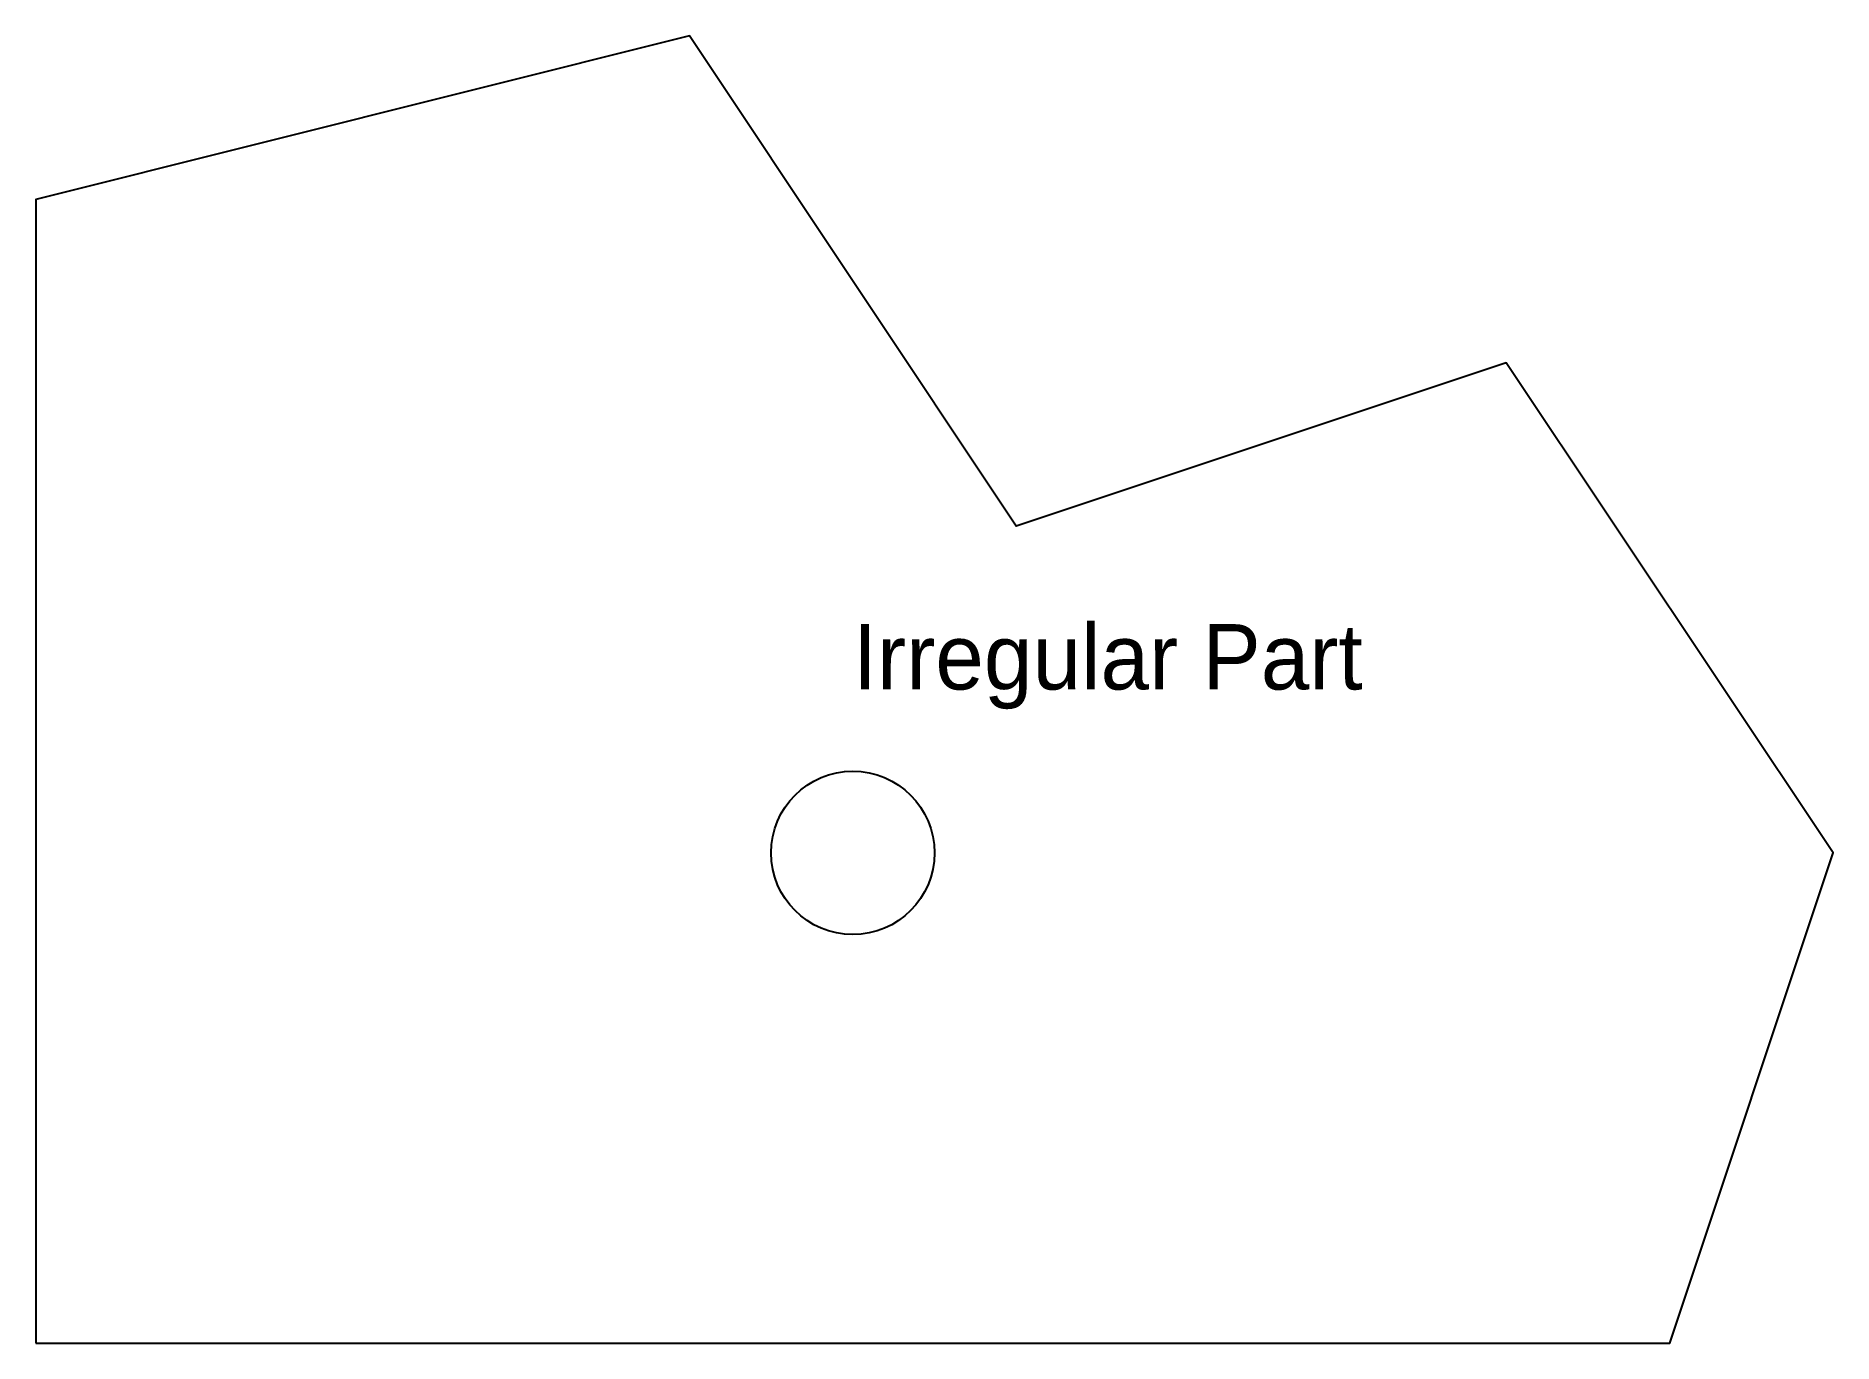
# Model space of a CAD drawing. Header units: metres. Extents: x 0 to 110, y 0 to 80.
import ezdxf

# ---------------------------------------------------------------- set-up
doc = ezdxf.new("R2010")
doc.units = ezdxf.units.M

msp = doc.modelspace()

# ---------------------------------------------------------------- linework, layer by layer
msp.add_lwpolyline([(0, 0), (100, 0), (110, 30), (90, 60), (60, 50), (40, 80), (0, 70)], close=True)
msp.add_circle((50, 30), 5)

# ---------------------------------------------------------------- texts
at = {"layer": 'TEXT'}
msp.add_text('Irregular Part', height=4, dxfattribs=at).set_placement((50, 40))

doc.saveas('drawing.dxf')
